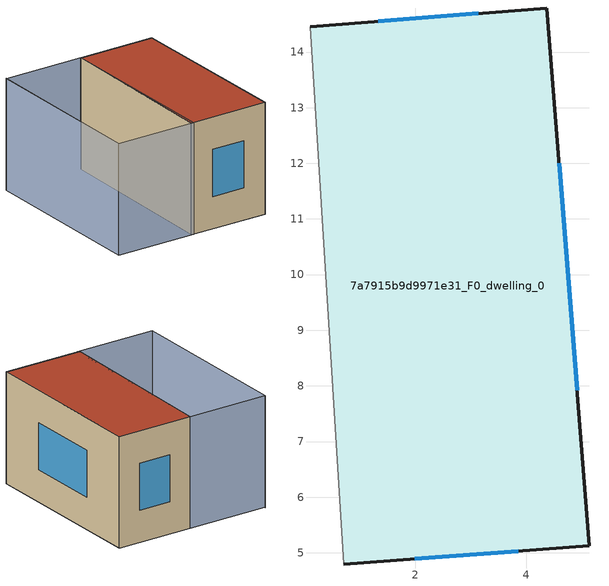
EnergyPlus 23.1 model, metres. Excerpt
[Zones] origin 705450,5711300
7a7915b9d9971e31_F0_dwelling_0
 floor ground (EU_floor_Construction): 5.13,5.12 4.37,14.79 0.11,14.45 0.72,4.8 z0
 wall outside (EU_wall_Construction): 0.11,14.45 4.37,14.79 5.13,5.12 0.72,4.8 z0:6
 wall adiabatic (EU_wall_Construction): 0.72,4.8 0.11,14.45 z0:6
 window (EU_Window_Construction): 1.34,14.55 3.14,14.69 / 4.59,12 4.91,7.92 / 3.86,5.03 2,4.89 z1.73:4.27
 roof outside (EU_roof_Construction): 4.37,14.79 5.13,5.12 0.72,4.8 0.11,14.45 z6
shading: -4.34,14.15 -3.62,4.45 / -3.62,4.45 -4.35,14.13 / -4.35,14.13 0.11,14.46 / 0.11,14.46 0.85,4.78 / 0.85,4.78 -3.62,4.45 z0:6
[Building]
EU S2 Campaign: North Axis=0; Terrain=City; Solar Distribution=FullExterior
[Site:Location]
London: Latitude=51.5; Longitude=-0.5; Time Zone=0; Elevation=25
[SizingPeriod:WeatherFileDays]
AnnualSizingPeriod: Begin Month=1; Begin Day of Month=1; End Month=12; End Day of Month=31; Day of Week for Start Day=Monday; Use Weather File Daylight Saving Period=No; Use Weather File Rain and Snow Indicators=No
[MATERIAL]
EU_InternalMass_Material: Roughness=MediumRough; Thickness=0.1; Conductivity=1; Density=1800; Specific Heat=900; Thermal Absorptance=0.9; Solar Absorptance=0.7; Visible Absorptance=0.7
[MATERIAL:NOMASS] Roughness=MediumRough; Thermal Absorptance=0.9; Solar Absorptance=0.7; Visible Absorptance=0.7
Name | Thermal Resistance
EU_wall_NoMass | 0.724719
EU_roof_NoMass | 2.98947
EU_floor_NoMass | 2.39157
[WINDOWMATERIAL:SIMPLEGLAZINGSYSTEM]
EU_Window_SimpleGlazing: UFactor=2.63425; Solar Heat Gain Coefficient=0.76; Visible Transmittance=0.76
[CONSTRUCTION]
EU_wall_Construction: EU_wall_NoMass
EU_roof_Construction: EU_roof_NoMass
EU_floor_Construction: EU_floor_NoMass
EU_InternalMass_Construction: EU_InternalMass_Material
EU_Window_Construction: EU_Window_SimpleGlazing
[ZONE]
7a7915b9d9971e31_F0_dwelling_0: Type=1; Multiplier=1; Ceiling Height=autocalculate; Volume=252.52; Floor Area=autocalculate; Part of Total Floor Area=Yes
[INTERNALMASS]
7a7915b9d9971e31_F0_dwelling_0_EU_InternalMass: Construction=EU_InternalMass_Construction; Zone or ZoneList=7a7915b9d9971e31_F0_dwelling_0; Surface Area=42.0867
[OTHEREQUIPMENT]
EU_Step8_InternalGain_7a7915b9d9971e31_F0_dwelling_0_f000: Fuel Type=Electricity; Zone or ZoneList or Space or SpaceList=7a7915b9d9971e31_F0_dwelling_0; Schedule=EU_Step8_GainSchedule_7a7915b9d9971e31_F0_dwelling_0_f000; Design Level Calculation Method=Watts/Area; Power per Zone Floor Area=1; Fraction Latent=0; Fraction Radiant=0; Fraction Lost=0; Carbon Dioxide Generation Rate=0; EndUse Subcategory=EU_Step8_InternalGains
[ZONEVENTILATION:DESIGNFLOWRATE]
EU_ConstantAir_7a7915b9d9971e31_F0_dwelling_0: Zone or ZoneList or Space or SpaceList=7a7915b9d9971e31_F0_dwelling_0; Schedule=EU_AlwaysOn; Design Flow Rate Calculation Method=AirChanges/Hour; Air Changes per Hour=0.418135; Ventilation Type=Natural; Fan Pressure Rise=0; Fan Total Efficiency=1; Constant Term Coefficient=1; Temperature Term Coefficient=0; Velocity Term Coefficient=0; Velocity Squared Term Coefficient=0; Minimum Indoor Temperature=-100; Maximum Indoor Temperature=100; Delta Temperature=-100; Minimum Outdoor Temperature=-100; Maximum Outdoor Temperature=100; Maximum Wind Speed=40
[HVACTEMPLATE:THERMOSTAT]
EU_HeatOnly_7a7915b9d9971e31_F0_dwelling_0: Constant Heating Setpoint=20; Constant Cooling Setpoint=50
[HVACTEMPLATE:ZONE:IDEALLOADSAIRSYSTEM]
7a7915b9d9971e31_F0_dwelling_0: Template Thermostat=EU_HeatOnly_7a7915b9d9971e31_F0_dwelling_0; System Availability Schedule=EU_AlwaysOn; Maximum Heating Supply Air Temperature=50; Minimum Cooling Supply Air Temperature=13; Maximum Heating Supply Air Humidity Ratio=0.0156; Minimum Cooling Supply Air Humidity Ratio=0.0077; Heating Limit=NoLimit; Cooling Limit=NoLimit; Heating Availability Schedule=EU_AlwaysOn; Cooling Availability Schedule=EU_CoolingOff; Dehumidification Control Type=ConstantSensibleHeatRatio; Cooling Sensible Heat Ratio=0.7; Dehumidification Setpoint=60; Humidification Control Type=None; Humidification Setpoint=30; Outdoor Air Method=None; Outdoor Air Flow Rate per Person=0.00944; Outdoor Air Flow Rate per Zone Floor Area=0; Outdoor Air Flow Rate per Zone=0; Demand Controlled Ventilation Type=None; Outdoor Air Economizer Type=NoEconomizer; Heat Recovery Type=None; Sensible Heat Recovery Effectiveness=0.7; Latent Heat Recovery Effectiveness=0.65
[SIZING:ZONE]
7a7915b9d9971e31_F0_dwelling_0: Zone Cooling Design Supply Air Temperature Input Method=SupplyAirTemperature; Zone Cooling Design Supply Air Temperature=13; Zone Heating Design Supply Air Temperature Input Method=SupplyAirTemperature; Zone Heating Design Supply Air Temperature=50; Zone Cooling Design Supply Air Humidity Ratio=0.008; Zone Heating Design Supply Air Humidity Ratio=0.008; Cooling Design Air Flow Method=DesignDay; Cooling Design Air Flow Rate=0; Cooling Minimum Air Flow per Zone Floor Area=0.000762; Cooling Minimum Air Flow=0; Cooling Minimum Air Flow Fraction=0.2; Heating Design Air Flow Method=DesignDay; Heating Design Air Flow Rate=0; Heating Maximum Air Flow per Zone Floor Area=0.002032; Heating Maximum Air Flow=0.141576; Heating Maximum Air Flow Fraction=0.3; Account for Dedicated Outdoor Air System=No; Dedicated Outdoor Air System Control Strategy=NeutralSupplyAir; Dedicated Outdoor Air Low Setpoint Temperature for Design=autosize; Dedicated Outdoor Air High Setpoint Temperature for Design=autosize; Zone Load Sizing Method=Sensible Load Only No Latent Load; Zone Latent Cooling Design Supply Air Humidity Ratio Input Method=HumidityRatioDifference; Zone Cooling Design Supply Air Humidity Ratio Difference=0.005; Zone Latent Heating Design Supply Air Humidity Ratio Input Method=HumidityRatioDifference; Zone Humidification Design Supply Air Humidity Ratio Difference=0.005
[SCHEDULE:CONSTANT]
Name | Hourly Value
EU_AlwaysOn | 1
EU_CoolingOff | 0
[SCHEDULE:FILE]
EU_Step8_GainSchedule_7a7915b9d9971e31_F0_dwelling_0_f000: File=../../schedules/7a7915b9d9971e31/7a7915b9d9971e31_F0_dwelling_0_f000_gain.csv; Column Number=1; Rows to Skip at Top=0; Number of Hours of Data=8760; Column Separator=Comma; Interpolate to Timestep=No; Minutes per Item=60; Adjust Schedule for Daylight Savings=Yes
